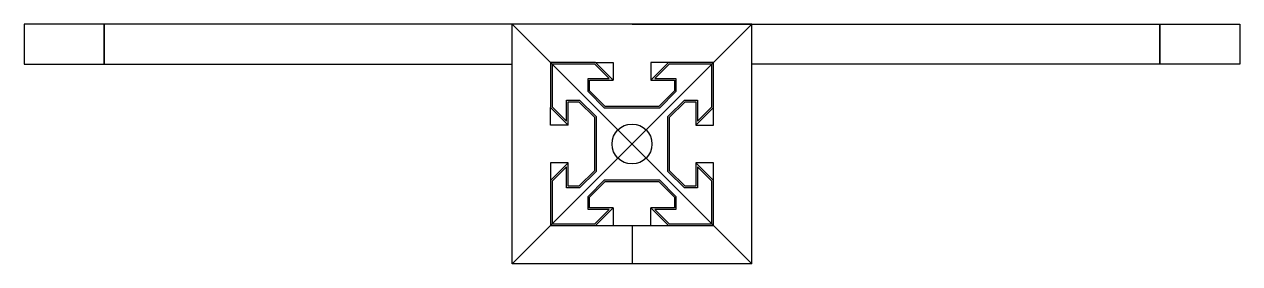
# Model space of a CAD drawing. Header units: millimetres. Extents: x -76 to 76, y -15 to 15.
import ezdxf

# ---------------------------------------------------------------- set-up
doc = ezdxf.new("R2010")
doc.units = ezdxf.units.MM
doc.layers.get('0').update_dxf_attribs({"linetype": 'CONTINUOUS'})

msp = doc.modelspace()

# ---------------------------------------------------------------- linework, layer by layer
for p, q in [((0, 15), (-66, 15)), ((-66, 15), (-66, 10)), ((15, 15), (-15, 15)), ((15, 15), (-15, -15)), ((0, 15), (66, 15)), ((15, -15), (15, 15)), ((66, 15), (66, 10)), ((-66, 10), (-15, 10)), ((-4.56, 10.2), (-2.36, 10.2)), ((-2.36, 10.2), (-2.36, 8)), ((4.56, 10.2), (2.36, 8)), ((66, 10), (15, 10)), ((-10.2, 2.36), (-10.2, 4.56)), ((8, 2.36), (10.2, 4.56)), ((-8, 2.36), (-10.2, 2.36)), ((-8, -2.36), (-10.2, -4.56)), ((10.2, -2.36), (8, -2.36)), ((10.2, -4.56), (10.2, -2.36)), ((-5.3, -6.64), (-3.36, -4.7)), ((-3.36, -4.7), (3.36, -4.7)), ((3.36, -4.7), (5.3, -6.64)), ((-5.3, -8), (-5.3, -6.64)), ((5.3, -6.64), (5.3, -8)), ((-2.36, -8), (-5.3, -8)), ((-4.56, -10.2), (-2.36, -8)), ((-2.36, -8), (-2.36, -10.2)), ((2.36, -10.2), (2.36, -8)), ((2.36, -8), (4.56, -10.2)), ((5.3, -8), (2.36, -8)), ((0, -10.2), (0, -15))]:
    msp.add_line(p, q)
for points in [[(-66, 15), (-76, 15), (-76, 10), (-66, 10)], [(-15, 15), (15, -15), (-15, -15)], [(66, 15), (76, 15), (76, 10), (66, 10)], [(5.3, 8), (5.3, 6.64), (3.36, 4.7), (-3.36, 4.7), (-5.3, 6.64), (-5.3, 8), (-2.36, 8), (-4.56, 10.2), (-10.2, 10.2), (-10.2, 4.56), (-8, 2.36), (-8, 5.3), (-6.64, 5.3), (-4.7, 3.36), (-4.7, -3.36), (-6.64, -5.3), (-8, -5.3), (-8, -2.36), (-10.2, -2.36), (-10.2, -4.56), (-10.2, -10.2), (-4.56, -10.2), (-2.36, -10.2), (2.36, -10.2), (4.56, -10.2), (10.2, -10.2), (10.2, -4.56), (8, -2.36), (8, -5.3), (6.64, -5.3), (4.7, -3.36), (4.7, 3.36), (6.64, 5.3), (8, 5.3), (8, 2.36), (10.2, 2.36), (10.2, 4.56), (10.2, 10.2), (4.56, 10.2), (2.36, 10.2), (2.36, 8)], [(3.44, 4.5), (-3.44, 4.5), (-5.5, 6.56), (-5.5, 8.2), (-2.84, 8.2), (-4.64, 10), (-10, 10), (-10, 4.64), (-8.2, 2.84), (-8.2, 5.5), (-6.56, 5.5), (-4.5, 3.44), (-4.5, -3.44), (-6.56, -5.5), (-8.2, -5.5), (-8.2, -2.84), (-10, -4.64), (-10, -10), (-4.64, -10), (-2.84, -8.2), (-5.5, -8.2), (-5.5, -6.56), (-3.44, -4.5), (3.44, -4.5), (5.5, -6.56), (5.5, -8.2), (2.84, -8.2), (4.64, -10), (10, -10), (10, -4.64), (8.2, -2.84), (8.2, -5.5), (6.56, -5.5), (4.5, -3.44), (4.5, 3.44), (6.56, 5.5), (8.2, 5.5), (8.2, 2.84), (10, 4.64), (10, 10), (4.64, 10), (2.84, 8.2), (5.5, 8.2), (5.5, 6.56)]]:
    msp.add_lwpolyline(points, close=True)
msp.add_circle((0, 0), 2.5)

doc.saveas('drawing.dxf')
